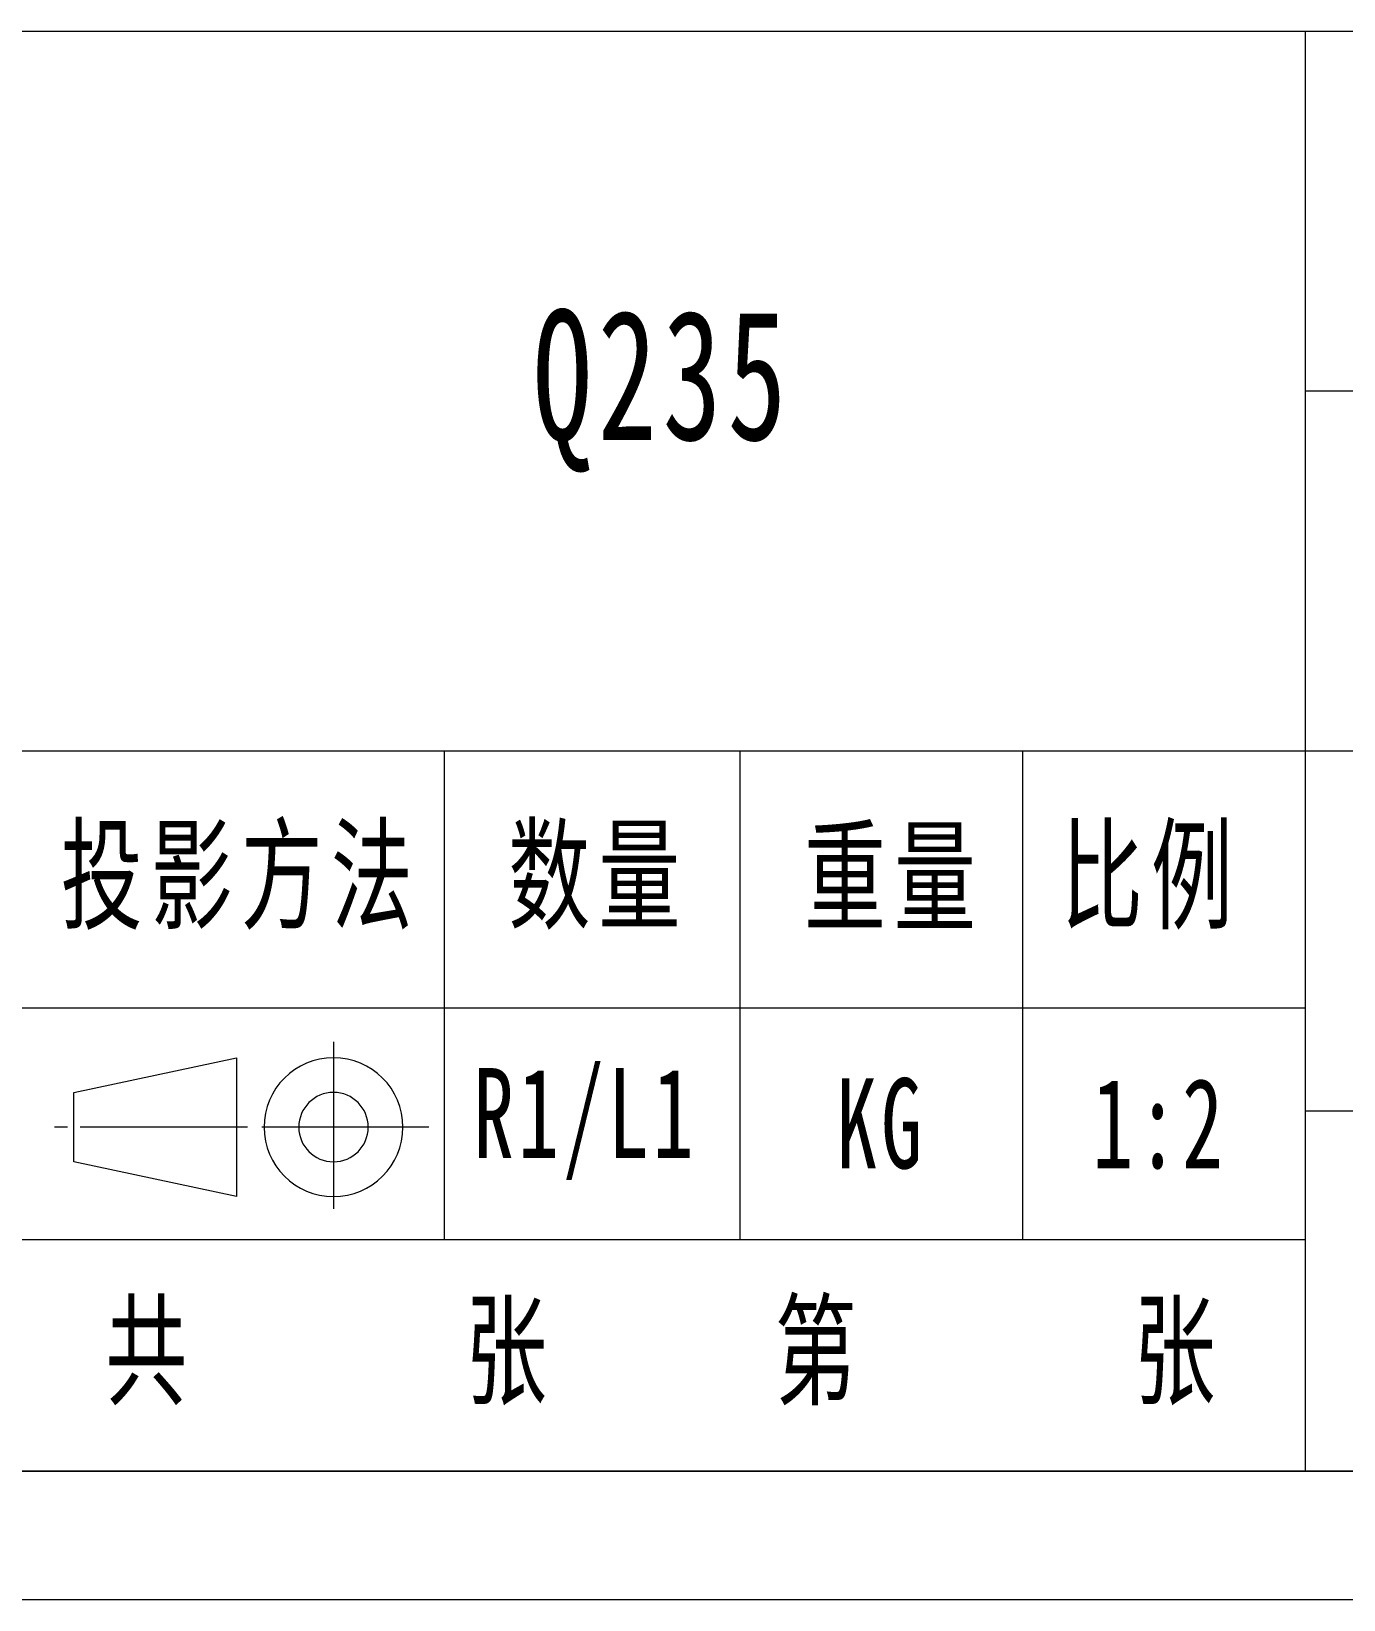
# Model space of a CAD drawing. Header units: millimetres. Extents: x -15766 to 80009, y -9701 to 15159.
# Drawn here: x -12364.1 to -12262, y 8876 to 8998 of the extents above; entities that cross this region are included whole.
import ezdxf

# ---------------------------------------------------------------- set-up
doc = ezdxf.new("R2010")
doc.units = ezdxf.units.MM
doc.linetypes.add('CENTER-HOKUTO_1', pattern=[16, 13, -1, 1, -1])
for name, color, linetype, lineweight in [('CDRAFT0', 7, 'Continuous', 18), ('title_frame', 7, 'Continuous', 18), ('尺寸线层', 3, 'Continuous', 18), ('粗实线层_1', 7, 'Continuous', 15), ('细实线层', 7, 'Continuous', 18)]:
    doc.layers.add(name, color=color, linetype=linetype, lineweight=lineweight)
doc.styles.add('标准', font='', dxfattribs={"width": 0.667})
doc.styles.get('标准').set_extended_font_data('宋体')

# ---------------------------------------------------------------- blocks, each defined once
blk = doc.blocks.new('*X1984')
at = {"layer": 'CDRAFT0'}
blk.add_line((0, 0), (420, 0), dxfattribs=at)
at = {"layer": '粗实线层_1'}
blk.add_line((25, 5), (415, 5), dxfattribs=at)

msp = doc.modelspace()

# ---------------------------------------------------------------- linework, layer by layer
at = {"layer": '粗实线层_1'}
for p, q in [((-12165.02743, 8997.97315), (-12525.02743, 8997.97315)), ((-12265.02743, 8997.97315), (-12265.02743, 8885.97315)), ((-12165.02743, 8969.97315), (-12265.02743, 8969.97315)), ((-12265.02743, 8941.97315), (-12525.02743, 8941.97315)), ((-12332.02743, 8941.97315), (-12332.02743, 8903.97315)), ((-12309.02743, 8941.97315), (-12309.02743, 8903.97315)), ((-12287.02743, 8941.97315), (-12287.02743, 8903.97315)), ((-12165.02743, 8941.97315), (-12265.02743, 8941.97315)), ((-12165.02743, 8913.97315), (-12265.02743, 8913.97315)), ((-12265.02743, 8903.97315), (-12365.02743, 8903.97315)), ((-12165.02743, 8885.97315), (-12525.02743, 8885.97315))]:
    msp.add_line(p, q, dxfattribs=at)
at = {"layer": '细实线层'}
msp.add_line((-12265.02743, 8921.97315), (-12365.02743, 8921.97315), dxfattribs=at)
at = {"layer": '细实线层', "color": 2, "linetype": 'CENTER-HOKUTO_1', "lineweight": 18}
for p, q in [((-12340.63118, 8919.3728), (-12340.63118, 8905.4192)), ((-12347.33135, 8912.7308), (-12363.24746, 8912.7308)), ((-12333.2065, 8912.7308), (-12347.11781, 8912.7308))]:
    msp.add_line(p, q, dxfattribs=at)
at = {"layer": '细实线层', "color": 3}
for p, q in [((-12360.82409, 8915.4308), (-12348.16999, 8918.1308)), ((-12348.16999, 8918.1308), (-12348.16999, 8907.3308)), ((-12360.82409, 8910.0308), (-12360.82409, 8915.4308)), ((-12348.16999, 8907.3308), (-12360.82409, 8910.0308))]:
    msp.add_line(p, q, dxfattribs=at)
for radius in [5.4, 2.7]:
    msp.add_arc((-12340.63118, 8912.7308), radius, 0, 359.9893827, dxfattribs=at)

# ---------------------------------------------------------------- block references
at = {"layer": 'title_frame', "xscale": 2, "yscale": 2, "zscale": 2}
msp.add_blockref('*X1984', (-12995.02743, 8875.97315), dxfattribs=at)

# ---------------------------------------------------------------- texts
at = {"layer": '尺寸线层', "attachment_point": 5, "line_spacing_factor": 1.15057, "style": '标准'}
for s, insert, char_height, width in [('{\\T1.1;Q235}', (-12315.02743, 8969.97315), 10.1006116, 58.9160087), ('\\T1.1;投影方法', (-12347.83743, 8931.97315), 7, 44), ('\\T1.1;数量', (-12320.02743, 8931.97315), 7, 44), ('\\T1.1;重量', (-12297.02743, 8931.97315), 7, 44), ('\\T1.1;比例', (-12277.02743, 8931.97315), 7, 44), ('{\\T1.1;R1/L1}', (-12321.02743, 8912.97315), 7, 22), ('{\\T1.1;KG}', (-12298.02743, 8912.97315), 7, 22), ('{\\T1.1;1:2}', (-12276.35781, 8912.97315), 7, 21.3392391), ('\\T1.1;第', (-12302.80695, 8894.97315), 7, 16), ('\\T1.1;共', (-12354.88476, 8894.97315), 7, 16), ('\\T1.1;张', (-12326.88476, 8894.97315), 7, 16), ('\\T1.1;张', (-12274.88476, 8894.97315), 7, 16)]:
    msp.add_mtext(s, dxfattribs=dict(at, insert=insert, char_height=char_height, width=width))

doc.saveas('drawing.dxf')
